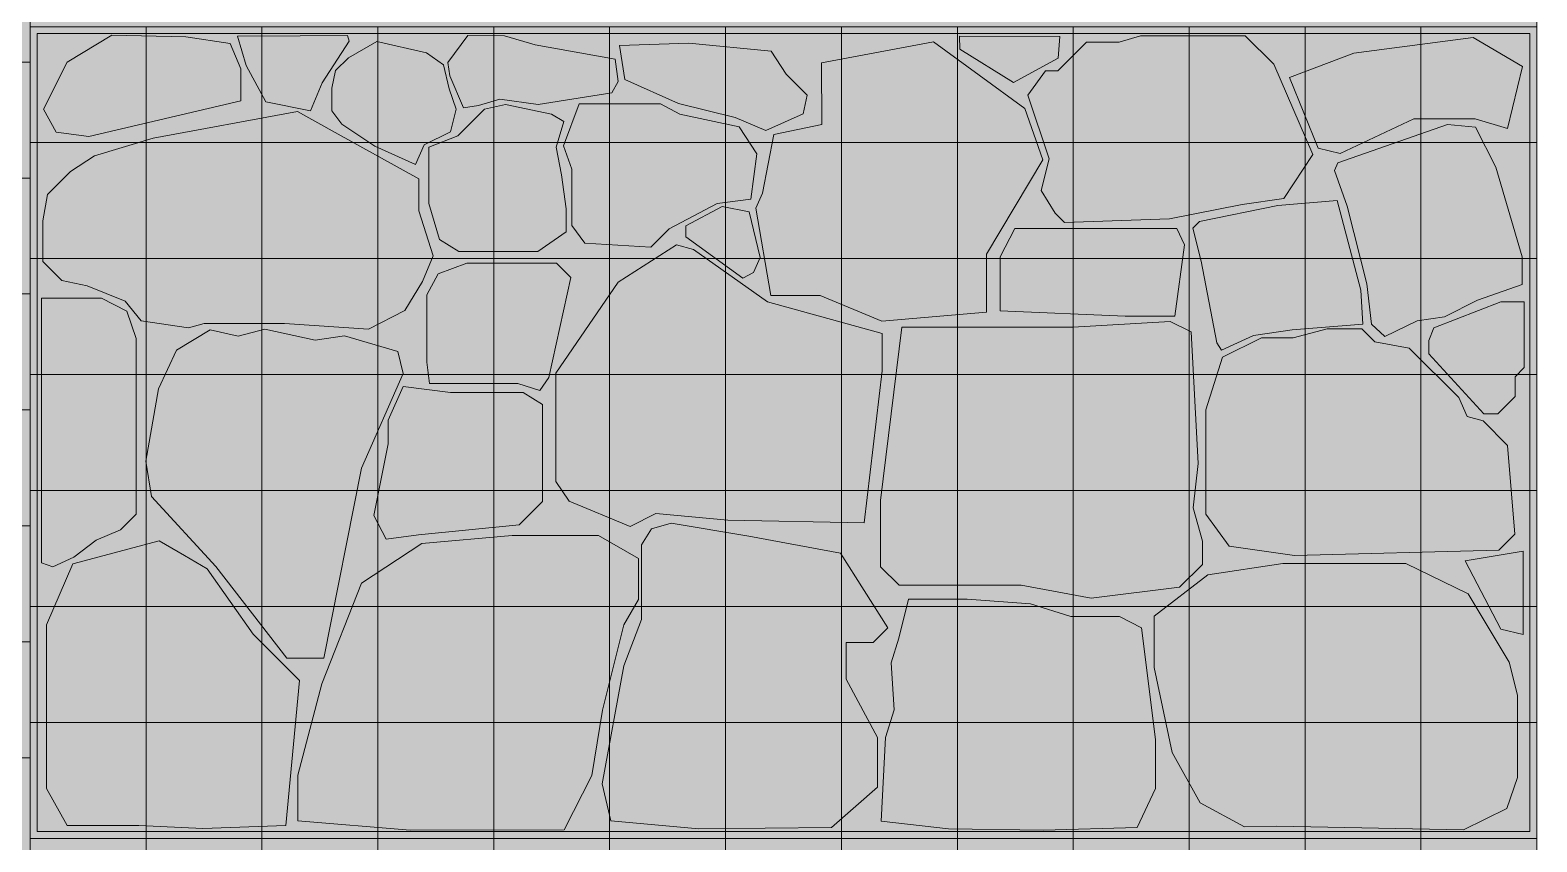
# Model space of a CAD drawing. Header units: centimetres. Extents: x -4381 to 5639, y -3920 to 4826.
# Drawn here: x 5.941 to 6.791, y 27.282 to 27.74 of the extents above; entities that cross this region are included whole.
import ezdxf
from ezdxf.xclip import XClip

# ---------------------------------------------------------------- set-up
doc = ezdxf.new("R2010")
doc.units = ezdxf.units.CM
doc.header["$MEASUREMENT"] = 0
doc.header["$XCLIPFRAME"] = 0
doc.layers.add('0_Pen_No__1', color=7, linetype='Continuous', lineweight=5)
doc.layers.add('net_Pen_No__1', color=7, linetype='Continuous', lineweight=5)
doc.layers.add('0_Pen_No__254', color=7, linetype='Continuous', lineweight=13, true_color=0xe8e8e8)
doc.layers.add('cad-block.com_Pen_No__62', color=7, linetype='Continuous', lineweight=5, true_color=0xaaaaaa)
doc.layers.add('Drawing & Figure', color=7, linetype='Continuous')
doc.layers.add('Mur de clôture', color=7, linetype='Continuous')

# ---------------------------------------------------------------- blocks, each defined once
blk = doc.blocks.new('Drawing_8_8', base_point=(-322.57542, 32.20361))
at = {"layer": '0_Pen_No__1', "linetype": 'Continuous', "lineweight": 0, "ltscale": 10, "true_color": 0xffffff}
blk.add_hatch(color=7, dxfattribs=at).paths.add_polyline_path([(6.79104, 28.80361), (5.94104, 28.80361), (5.94104, 25.18252), (6.79104, 25.18252)])
at = {"layer": '0_Pen_No__254', "linetype": 'Continuous', "ltscale": 10}
for points in [[(6.05987, 27.70007), (6.05987, 27.71827), (6.0539, 27.73245), (6.02883, 27.73627), (5.98719, 27.73718), (5.96193, 27.72203), (5.94857, 27.69545), (5.95581, 27.68256), (5.9742, 27.68001)], [(6.07409, 27.69961), (6.0992, 27.69456), (6.10583, 27.71034), (6.12104, 27.73381), (6.12013, 27.73693), (6.09332, 27.73679), (6.05804, 27.73668), (6.06284, 27.72005)], [(6.17777, 27.7143), (6.18548, 27.69616), (6.19391, 27.69743), (6.20609, 27.70101), (6.22764, 27.69807), (6.26915, 27.70461), (6.27276, 27.71098), (6.27102, 27.72364), (6.22594, 27.73174), (6.20865, 27.73676), (6.18794, 27.73692), (6.17674, 27.72171)], [(6.4654, 27.73659), (6.46554, 27.72936), (6.49587, 27.71042), (6.52097, 27.72428), (6.52202, 27.73634)], [(6.52453, 27.63154), (6.58378, 27.63356), (6.62473, 27.64177), (6.64834, 27.64504), (6.66465, 27.66982), (6.64258, 27.72073), (6.62648, 27.73682), (6.56738, 27.73682), (6.55539, 27.73327), (6.537, 27.73327), (6.52078, 27.71705), (6.51382, 27.71705), (6.50385, 27.7034), (6.51588, 27.66738), (6.51146, 27.64955), (6.51936, 27.63671)], [(6.68005, 27.6704), (6.7217, 27.68996), (6.7563, 27.68996), (6.77451, 27.68452), (6.78295, 27.71948), (6.7551, 27.73577), (6.68786, 27.72698), (6.65157, 27.71332), (6.66759, 27.67345)], [(6.13655, 27.73362), (6.12055, 27.72437), (6.11338, 27.71721), (6.11118, 27.70727), (6.11118, 27.69456), (6.11686, 27.68707), (6.13552, 27.6746), (6.15836, 27.66418), (6.16335, 27.67538), (6.17821, 27.68269), (6.18144, 27.69538), (6.17749, 27.70697), (6.17419, 27.72037), (6.16473, 27.72717)], [(6.27357, 27.73127), (6.2765, 27.71216), (6.30676, 27.69872), (6.33869, 27.69077), (6.3561, 27.68349), (6.37722, 27.6928), (6.37942, 27.70326), (6.36753, 27.71516), (6.359, 27.7281), (6.31258, 27.73275)], [(6.35889, 27.59035), (6.38678, 27.59035), (6.42149, 27.57588), (6.48058, 27.58097), (6.48058, 27.61361), (6.51237, 27.66694), (6.50222, 27.69573), (6.45067, 27.73333), (6.38753, 27.72158), (6.38758, 27.68678), (6.36065, 27.6811), (6.35412, 27.64809), (6.35039, 27.63955)], [(5.94821, 27.63257), (5.94821, 27.60956), (5.95893, 27.59884), (5.97321, 27.59587), (5.9946, 27.5872), (6.00364, 27.576), (6.03045, 27.57207), (6.03928, 27.57466), (6.0845, 27.57466), (6.13199, 27.57136), (6.15237, 27.58186), (6.16237, 27.59822), (6.16846, 27.61268), (6.16037, 27.63812), (6.16037, 27.65615), (6.0919, 27.6942), (6.01046, 27.67906), (5.97737, 27.66912), (5.96373, 27.66032), (5.95082, 27.64741)], [(6.16599, 27.67404), (6.16599, 27.64229), (6.17196, 27.62188), (6.18281, 27.61518), (6.2274, 27.61518), (6.24339, 27.62634), (6.24339, 27.63925), (6.24075, 27.65849), (6.23777, 27.6741), (6.24221, 27.68845), (6.23507, 27.69261), (6.20929, 27.6981), (6.19739, 27.69549), (6.18231, 27.68041)], [(6.24196, 27.67484), (6.24654, 27.66158), (6.24654, 27.62984), (6.25403, 27.61988), (6.2912, 27.61772), (6.30153, 27.62806), (6.32868, 27.64222), (6.3477, 27.64475), (6.35099, 27.67022), (6.34112, 27.68547), (6.30758, 27.69258), (6.29658, 27.69841), (6.25078, 27.69841)], [(6.69781, 27.5743), (6.70525, 27.56722), (6.7235, 27.57604), (6.73885, 27.57836), (6.75754, 27.58771), (6.78273, 27.59667), (6.78273, 27.61225), (6.76794, 27.66269), (6.75634, 27.68529), (6.74059, 27.68684), (6.67881, 27.66527), (6.67686, 27.66083), (6.68411, 27.64069), (6.69519, 27.59695)], [(6.61051, 27.56374), (6.61311, 27.55952), (6.63118, 27.5679), (6.65302, 27.57101), (6.69288, 27.57414), (6.69177, 27.59342), (6.67832, 27.64403), (6.64494, 27.64107), (6.6007, 27.63216), (6.59689, 27.62835), (6.60172, 27.60965)], [(6.31102, 27.62337), (6.34314, 27.60016), (6.34908, 27.60331), (6.35288, 27.61174), (6.34658, 27.63751), (6.33137, 27.64047), (6.31102, 27.62968)], [(6.48833, 27.5817), (6.55875, 27.57872), (6.58674, 27.57872), (6.59222, 27.61891), (6.58801, 27.62816), (6.49662, 27.62816), (6.48833, 27.6122)], [(6.33459, 27.46369), (6.41154, 27.46222), (6.42163, 27.54791), (6.42163, 27.56894), (6.3571, 27.58672), (6.31528, 27.61623), (6.30571, 27.61902), (6.27272, 27.59782), (6.23767, 27.54665), (6.23767, 27.48545), (6.24511, 27.4744), (6.27958, 27.46016), (6.29405, 27.46739)], [(6.1664, 27.5407), (6.21625, 27.5407), (6.22855, 27.53674), (6.23357, 27.54412), (6.24611, 27.60045), (6.23801, 27.60854), (6.18742, 27.60854), (6.17121, 27.60263), (6.16486, 27.5908), (6.16486, 27.55277)], [(5.94749, 27.43969), (5.9538, 27.43739), (5.96572, 27.44289), (5.97829, 27.45243), (5.99201, 27.45828), (6.00088, 27.46715), (6.00088, 27.56609), (5.99556, 27.58163), (5.98135, 27.58879), (5.94749, 27.58879)], [(6.73006, 27.55754), (6.76117, 27.52364), (6.76899, 27.52364), (6.77873, 27.53338), (6.77873, 27.54455), (6.78394, 27.54976), (6.78394, 27.58688), (6.77068, 27.58688), (6.73298, 27.5722), (6.73006, 27.56492)], [(6.42072, 27.43732), (6.43125, 27.42699), (6.50006, 27.42699), (6.53955, 27.41973), (6.58953, 27.42592), (6.6024, 27.43879), (6.6024, 27.45188), (6.59714, 27.47069), (6.59989, 27.4956), (6.596, 27.56997), (6.58415, 27.57578), (6.52917, 27.57251), (6.43286, 27.57251), (6.42072, 27.4747)], [(6.00947, 27.477), (6.0458, 27.43748), (6.08589, 27.38581), (6.10676, 27.38581), (6.1279, 27.49297), (6.15148, 27.54645), (6.1484, 27.55885), (6.1184, 27.56759), (6.10178, 27.56512), (6.07335, 27.57142), (6.05834, 27.56748), (6.04266, 27.57111), (6.02352, 27.55947), (6.01342, 27.53766), (6.00631, 27.49704)], [(6.65422, 27.44369), (6.76955, 27.44682), (6.77857, 27.45585), (6.77448, 27.50588), (6.76068, 27.51968), (6.75166, 27.52218), (6.74696, 27.5328), (6.71906, 27.5607), (6.6997, 27.5642), (6.69235, 27.57154), (6.67283, 27.57154), (6.6535, 27.56658), (6.63564, 27.56658), (6.61364, 27.55555), (6.60431, 27.52584), (6.60431, 27.46702), (6.6175, 27.44899)], [(6.14196, 27.45306), (6.1602, 27.45551), (6.21694, 27.46101), (6.23012, 27.47418), (6.23012, 27.52885), (6.2192, 27.53563), (6.1781, 27.53563), (6.15146, 27.53906), (6.14307, 27.52002), (6.14307, 27.50676), (6.13494, 27.46627)], [(6.09201, 27.2942), (6.15545, 27.28882), (6.24225, 27.28916), (6.258, 27.31965), (6.26388, 27.35649), (6.27593, 27.40461), (6.28422, 27.41904), (6.28422, 27.44209), (6.26168, 27.45506), (6.21295, 27.45506), (6.16192, 27.45048), (6.12798, 27.42812), (6.10552, 27.37145), (6.09201, 27.32)], [(6.26377, 27.31501), (6.26856, 27.29414), (6.31831, 27.28965), (6.3931, 27.29038), (6.41913, 27.31318), (6.41913, 27.34124), (6.40139, 27.37408), (6.40139, 27.39477), (6.41664, 27.39477), (6.4249, 27.40303), (6.39827, 27.44504), (6.34641, 27.45473), (6.30264, 27.46193), (6.29148, 27.45881), (6.28599, 27.44974), (6.28599, 27.40768), (6.27598, 27.38147)], [(5.95035, 27.40463), (5.95035, 27.31237), (5.96184, 27.29162), (6.00231, 27.29162), (6.03847, 27.28975), (6.08523, 27.29152), (6.093, 27.37337), (6.0669, 27.39947), (6.04097, 27.43626), (6.0139, 27.45209), (5.96509, 27.43908)], [(6.74964, 27.28908), (6.77414, 27.30108), (6.78016, 27.31862), (6.78016, 27.36504), (6.77545, 27.38369), (6.7522, 27.42213), (6.71716, 27.43923), (6.64779, 27.43923), (6.60533, 27.43288), (6.57515, 27.40963), (6.57515, 27.38058), (6.58539, 27.33271), (6.60119, 27.30425), (6.62617, 27.29077), (6.64441, 27.29117)], [(6.75067, 27.44084), (6.7707, 27.40226), (6.7834, 27.39928), (6.7834, 27.44624)], [(6.4211, 27.29391), (6.45914, 27.2896), (6.51273, 27.28899), (6.56562, 27.29036), (6.57595, 27.31234), (6.57595, 27.3401), (6.56804, 27.40307), (6.5555, 27.40931), (6.52816, 27.40931), (6.5054, 27.41645), (6.46964, 27.41911), (6.43661, 27.41911), (6.4311, 27.39725), (6.42673, 27.38324), (6.42849, 27.35682), (6.42358, 27.34116)]]:
    blk.add_hatch(color=256, dxfattribs=at).paths.add_polyline_path(points)
at = {"layer": 'Mur de clôture', "linetype": 'Continuous', "lineweight": 0, "ltscale": 10, "true_color": 0x000000}
for points in [[(6.79104, 28.80361), (5.94104, 28.80361), (5.94104, 24.76742), (6.79104, 24.76742)], [(5.94104, 28.11431), (5.09104, 28.11431), (5.09104, 24.76742), (5.94104, 24.76742)]]:
    blk.add_hatch(color=18, dxfattribs=at).paths.add_polyline_path(points)
at = {"layer": '0_Pen_No__1', "linetype": 'Continuous', "ltscale": 10}
for p, q in [((5.94104, 28.80361), (5.94104, 25.18252)), ((6.79104, 25.18252), (6.79104, 28.80361)), ((5.94104, 25.23113), (5.94104, 28.11431))]:
    blk.add_line(p, q, dxfattribs=at)
at = {"layer": 'cad-block.com_Pen_No__62', "linetype": 'Continuous', "ltscale": 10, "flags": 128}
for points in [[(6.05987, 27.70007), (6.05987, 27.71827), (6.0539, 27.73245), (6.02883, 27.73627), (5.98719, 27.73718), (5.96193, 27.72203), (5.94857, 27.69545), (5.95581, 27.68256), (5.9742, 27.68001), (6.05987, 27.70007)], [(6.07409, 27.69961), (6.06284, 27.72005), (6.05804, 27.73668), (6.09332, 27.73679), (6.12013, 27.73693), (6.12104, 27.73381), (6.10583, 27.71034), (6.0992, 27.69456), (6.07409, 27.69961)], [(6.17777, 27.7143), (6.18548, 27.69616), (6.19391, 27.69743), (6.20609, 27.70101), (6.22764, 27.69807), (6.26915, 27.70461), (6.27276, 27.71098), (6.27102, 27.72364), (6.22594, 27.73174), (6.20865, 27.73676), (6.18794, 27.73692), (6.17674, 27.72171), (6.17777, 27.7143)], [(6.4654, 27.73659), (6.46554, 27.72936), (6.49587, 27.71042), (6.52097, 27.72428), (6.52202, 27.73634), (6.4654, 27.73659)], [(6.52453, 27.63154), (6.51936, 27.63671), (6.51146, 27.64955), (6.51588, 27.66738), (6.50385, 27.7034), (6.51382, 27.71705), (6.52078, 27.71705), (6.537, 27.73327), (6.55539, 27.73327), (6.56738, 27.73682), (6.62648, 27.73682), (6.64258, 27.72073), (6.66465, 27.66982), (6.64834, 27.64504), (6.62473, 27.64177), (6.58378, 27.63356), (6.52453, 27.63154)], [(6.68005, 27.6704), (6.66759, 27.67345), (6.65157, 27.71332), (6.68786, 27.72698), (6.7551, 27.73577), (6.78295, 27.71948), (6.77451, 27.68452), (6.7563, 27.68996), (6.7217, 27.68996), (6.68005, 27.6704)], [(6.13655, 27.73362), (6.16473, 27.72717), (6.17419, 27.72037), (6.17749, 27.70697), (6.18144, 27.69538), (6.17821, 27.68269), (6.16335, 27.67538), (6.15836, 27.66418), (6.13552, 27.6746), (6.11686, 27.68707), (6.11118, 27.69456), (6.11118, 27.70727), (6.11338, 27.71721), (6.12055, 27.72437), (6.13655, 27.73362)], [(6.27357, 27.73127), (6.2765, 27.71216), (6.30676, 27.69872), (6.33869, 27.69077), (6.3561, 27.68349), (6.37722, 27.6928), (6.37942, 27.70326), (6.36753, 27.71516), (6.359, 27.7281), (6.31258, 27.73275), (6.27357, 27.73127)], [(6.35889, 27.59035), (6.38678, 27.59035), (6.42149, 27.57588), (6.48058, 27.58097), (6.48058, 27.61361), (6.51237, 27.66694), (6.50222, 27.69573), (6.45067, 27.73333), (6.38753, 27.72158), (6.38758, 27.68678), (6.36065, 27.6811), (6.35412, 27.64809), (6.35039, 27.63955), (6.35889, 27.59035)], [(6.13199, 27.57136), (6.15237, 27.58186), (6.16237, 27.59822), (6.16846, 27.61268), (6.16037, 27.63812), (6.16037, 27.65615), (6.11321, 27.68236), (6.0919, 27.6942), (6.01046, 27.67906), (5.97737, 27.66912), (5.96373, 27.66032), (5.95082, 27.64741), (5.94821, 27.63257), (5.94821, 27.60956), (5.95893, 27.59884), (5.97321, 27.59587), (5.9946, 27.5872), (6.00364, 27.576), (6.03045, 27.57207), (6.03928, 27.57466), (6.0845, 27.57466), (6.13199, 27.57136)], [(6.16599, 27.67404), (6.16599, 27.64229), (6.17196, 27.62188), (6.18281, 27.61518), (6.2274, 27.61518), (6.24339, 27.62634), (6.24339, 27.63925), (6.24075, 27.65849), (6.23777, 27.6741), (6.24221, 27.68845), (6.23507, 27.69261), (6.20929, 27.6981), (6.19739, 27.69549), (6.18231, 27.68041), (6.16599, 27.67404)], [(6.24654, 27.62984), (6.24654, 27.64397), (6.24654, 27.66158), (6.24196, 27.67484), (6.25078, 27.69841), (6.29658, 27.69841), (6.30758, 27.69258), (6.34112, 27.68547), (6.35099, 27.67022), (6.3477, 27.64475), (6.32868, 27.64222), (6.30153, 27.62806), (6.2912, 27.61772), (6.25403, 27.61988), (6.24654, 27.62984)], [(6.69781, 27.5743), (6.69519, 27.59695), (6.68411, 27.64069), (6.67686, 27.66083), (6.67881, 27.66527), (6.74059, 27.68684), (6.75634, 27.68529), (6.76794, 27.66269), (6.78273, 27.61225), (6.78273, 27.59667), (6.75754, 27.58771), (6.73885, 27.57836), (6.7235, 27.57604), (6.70525, 27.56722), (6.69781, 27.5743)], [(6.61051, 27.56374), (6.60172, 27.60965), (6.59689, 27.62835), (6.6007, 27.63216), (6.64494, 27.64107), (6.67832, 27.64403), (6.69177, 27.59342), (6.69288, 27.57414), (6.65302, 27.57101), (6.63118, 27.5679), (6.61311, 27.55952), (6.61051, 27.56374)], [(6.31102, 27.62337), (6.31102, 27.62968), (6.33137, 27.64047), (6.34658, 27.63751), (6.35288, 27.61174), (6.34908, 27.60331), (6.34314, 27.60016), (6.31102, 27.62337)], [(6.48833, 27.5817), (6.48833, 27.6122), (6.49662, 27.62816), (6.58801, 27.62816), (6.59222, 27.61891), (6.58674, 27.57872), (6.55875, 27.57872), (6.48833, 27.5817)], [(6.33459, 27.46369), (6.29405, 27.46739), (6.27958, 27.46016), (6.24511, 27.4744), (6.23767, 27.48545), (6.23767, 27.54665), (6.27272, 27.59782), (6.30571, 27.61902), (6.31528, 27.61623), (6.3571, 27.58672), (6.42163, 27.56894), (6.42163, 27.54791), (6.41154, 27.46222), (6.33459, 27.46369)], [(6.1664, 27.5407), (6.21625, 27.5407), (6.22855, 27.53674), (6.23357, 27.54412), (6.24611, 27.60045), (6.23801, 27.60854), (6.18742, 27.60854), (6.17121, 27.60263), (6.16486, 27.5908), (6.16486, 27.55277), (6.1664, 27.5407)], [(5.94749, 27.43969), (5.94749, 27.58879), (5.97685, 27.58879), (5.98135, 27.58879), (5.99556, 27.58163), (6.00088, 27.56609), (6.00088, 27.46715), (5.99201, 27.45828), (5.97829, 27.45243), (5.96572, 27.44289), (5.9538, 27.43739), (5.94749, 27.43969)], [(6.73006, 27.55754), (6.73006, 27.56492), (6.73298, 27.5722), (6.77068, 27.58688), (6.78394, 27.58688), (6.78394, 27.56592), (6.78394, 27.54976), (6.77873, 27.54455), (6.77873, 27.53338), (6.76899, 27.52364), (6.76117, 27.52364), (6.73006, 27.55754)], [(6.42072, 27.43732), (6.42072, 27.4747), (6.43286, 27.57251), (6.45221, 27.57251), (6.52917, 27.57251), (6.58415, 27.57578), (6.596, 27.56997), (6.59989, 27.4956), (6.59714, 27.47069), (6.6024, 27.45188), (6.6024, 27.43879), (6.58953, 27.42592), (6.53955, 27.41973), (6.50006, 27.42699), (6.43125, 27.42699), (6.42072, 27.43732)], [(6.00947, 27.477), (6.00631, 27.49704), (6.01342, 27.53766), (6.02352, 27.55947), (6.04266, 27.57111), (6.05834, 27.56748), (6.07335, 27.57142), (6.10178, 27.56512), (6.1184, 27.56759), (6.1484, 27.55885), (6.15148, 27.54645), (6.1279, 27.49297), (6.10676, 27.38581), (6.08589, 27.38581), (6.0458, 27.43748), (6.00947, 27.477)], [(6.65422, 27.44369), (6.6175, 27.44899), (6.60431, 27.46702), (6.60431, 27.52584), (6.61364, 27.55555), (6.63564, 27.56658), (6.6535, 27.56658), (6.67283, 27.57154), (6.69235, 27.57154), (6.6997, 27.5642), (6.71906, 27.5607), (6.74696, 27.5328), (6.75166, 27.52218), (6.76068, 27.51968), (6.77448, 27.50588), (6.77857, 27.45585), (6.76955, 27.44682), (6.65422, 27.44369)], [(6.14196, 27.45306), (6.13494, 27.46627), (6.14307, 27.50676), (6.14307, 27.52002), (6.15146, 27.53906), (6.1781, 27.53563), (6.2192, 27.53563), (6.23012, 27.52885), (6.23012, 27.47418), (6.21694, 27.46101), (6.1602, 27.45551), (6.14196, 27.45306)], [(6.09201, 27.2942), (6.09201, 27.32), (6.10552, 27.37145), (6.12798, 27.42812), (6.16192, 27.45048), (6.21295, 27.45506), (6.26168, 27.45506), (6.28422, 27.44209), (6.28422, 27.41904), (6.27593, 27.40461), (6.26388, 27.35649), (6.258, 27.31965), (6.24225, 27.28916), (6.15545, 27.28882), (6.09201, 27.2942)], [(6.26377, 27.31501), (6.26856, 27.29414), (6.31831, 27.28965), (6.3931, 27.29038), (6.41913, 27.31318), (6.41913, 27.34124), (6.40139, 27.37408), (6.40139, 27.39477), (6.41664, 27.39477), (6.4249, 27.40303), (6.39827, 27.44504), (6.34641, 27.45473), (6.30264, 27.46193), (6.29148, 27.45881), (6.28599, 27.44974), (6.28599, 27.42748), (6.28599, 27.40768), (6.27598, 27.38147), (6.26377, 27.31501)], [(5.96184, 27.29162), (6.00231, 27.29162), (6.03847, 27.28975), (6.08523, 27.29152), (6.093, 27.37337), (6.0669, 27.39947), (6.04097, 27.43626), (6.02812, 27.44378), (6.0139, 27.45209), (5.96509, 27.43908), (5.95035, 27.40463), (5.95035, 27.31237), (5.96184, 27.29162)], [(6.74964, 27.28908), (6.64441, 27.29117), (6.62617, 27.29077), (6.60119, 27.30425), (6.58539, 27.33271), (6.57515, 27.38058), (6.57515, 27.40963), (6.60533, 27.43288), (6.64779, 27.43923), (6.71716, 27.43923), (6.7522, 27.42213), (6.77545, 27.38369), (6.78016, 27.36504), (6.78016, 27.31862), (6.77414, 27.30108), (6.74964, 27.28908)], [(6.75067, 27.44084), (6.7707, 27.40226), (6.7834, 27.39928), (6.7834, 27.44624), (6.75067, 27.44084)], [(6.4211, 27.29391), (6.42358, 27.34116), (6.42849, 27.35682), (6.42673, 27.38324), (6.4311, 27.39725), (6.43661, 27.41911), (6.46964, 27.41911), (6.5054, 27.41645), (6.52816, 27.40931), (6.5555, 27.40931), (6.56804, 27.40307), (6.57595, 27.3401), (6.57595, 27.31234), (6.56562, 27.29036), (6.51273, 27.28899), (6.45914, 27.2896), (6.4211, 27.29391)]]:
    blk.add_lwpolyline(points, close=True, dxfattribs=at)
at = {"layer": 'net_Pen_No__1', "linetype": 'Continuous', "ltscale": 10, "flags": 128}
for points in [[(5.09104, 28.11431), (5.09104, 27.65662), (5.94104, 27.65662), (5.94104, 28.11431)], [(5.94104, 27.74196), (5.94104, 27.28427), (6.79104, 27.28427), (6.79104, 27.74196), (5.94104, 27.74196)], [(5.94496, 27.73804), (5.94496, 27.28819), (6.78712, 27.28819), (6.78712, 27.73804), (5.94496, 27.73804)], [(5.09104, 27.65662), (5.09104, 27.19892), (5.94104, 27.19892), (5.94104, 27.65662)], [(5.94104, 27.28427), (5.94104, 26.82658), (6.79104, 26.82658), (6.79104, 27.28427), (5.94104, 27.28427)]]:
    blk.add_lwpolyline(points, close=True, dxfattribs=at)
for points in [[(6.00643, 27.74196), (6.00643, 27.28427)], [(6.07181, 27.74196), (6.07181, 27.28427)], [(6.13719, 27.74196), (6.13719, 27.28427)], [(6.20258, 27.74196), (6.20258, 27.28427)], [(6.26796, 27.74196), (6.26796, 27.28427)], [(6.33335, 27.74196), (6.33335, 27.28427)], [(6.39873, 27.74196), (6.39873, 27.28427)], [(6.46412, 27.74196), (6.46412, 27.28427)], [(6.5295, 27.74196), (6.5295, 27.28427)], [(6.59489, 27.74196), (6.59489, 27.28427)], [(6.66027, 27.74196), (6.66027, 27.28427)], [(6.72565, 27.74196), (6.72565, 27.28427)], [(5.09104, 27.722), (5.94104, 27.722)], [(5.94104, 27.67658), (6.79104, 27.67658)], [(5.94104, 27.61119), (6.79104, 27.61119)], [(5.09104, 27.59123), (5.94104, 27.59123)], [(5.94104, 27.54581), (6.79104, 27.54581)], [(5.09104, 27.52585), (5.94104, 27.52585)], [(5.94104, 27.48042), (6.79104, 27.48042)], [(5.09104, 27.46046), (5.94104, 27.46046)], [(5.94104, 27.41504), (6.79104, 27.41504)], [(5.09104, 27.39508), (5.94104, 27.39508)], [(5.94104, 27.34966), (6.79104, 27.34966)], [(5.09104, 27.32969), (5.94104, 27.32969)], [(6.00643, 27.28427), (6.00643, 26.82658)], [(6.07181, 27.28427), (6.07181, 26.82658)], [(6.13719, 27.28427), (6.13719, 26.82658)], [(6.20258, 27.28427), (6.20258, 26.82658)], [(6.26796, 27.28427), (6.26796, 26.82658)], [(6.33335, 27.28427), (6.33335, 26.82658)], [(6.39873, 27.28427), (6.39873, 26.82658)], [(6.46412, 27.28427), (6.46412, 26.82658)], [(6.5295, 27.28427), (6.5295, 26.82658)], [(6.59489, 27.28427), (6.59489, 26.82658)], [(6.66027, 27.28427), (6.66027, 26.82658)], [(6.72565, 27.28427), (6.72565, 26.82658)]]:
    blk.add_lwpolyline(points, dxfattribs=at)

msp = doc.modelspace()

# ---------------------------------------------------------------- block references
at = {"layer": 'Drawing & Figure', "color": 151, "linetype": 'Continuous', "lineweight": 5, "ltscale": 10, "true_color": 0x80c2ff}
ref = msp.add_blockref('Drawing_8_8', (-322.57542, 32.20361), dxfattribs=at)
XClip(ref).set_block_clipping_path([(1, 23.6253966175), (50.7463984619, 45.1170657245)])

doc.saveas('drawing.dxf')
